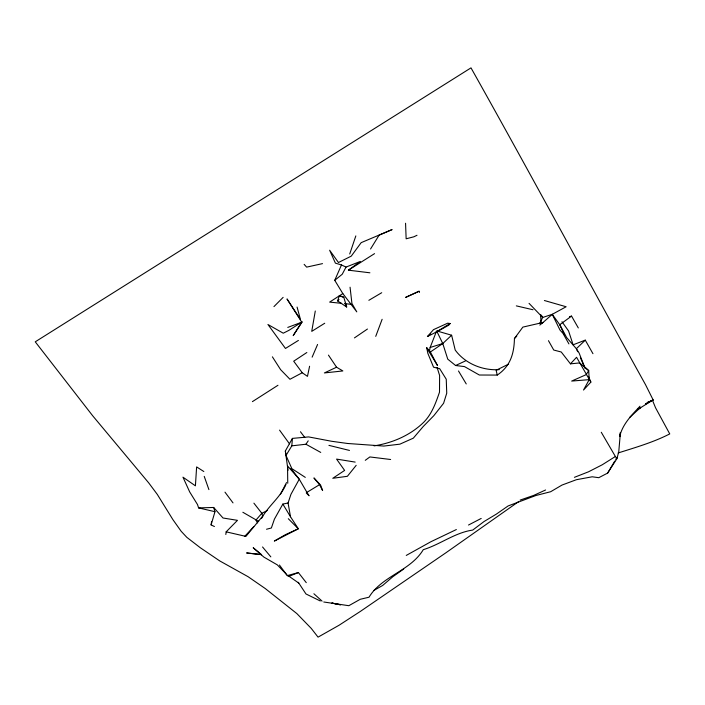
<?xml version="1.0" encoding="UTF-8"?>
<svg xmlns="http://www.w3.org/2000/svg" width="705" height="705" viewBox="0 0 705 705"><rect width="100%" height="100%" fill="white"/><g stroke="black" fill="none" stroke-linecap="round" stroke-linejoin="round"><path stroke-width="1.06" d="M544.392 300.515L566.141 306.754L552.253 314.324L543.097 322.441L522.846 327.111L514.438 338.532C514.104 353.654 510.42 366.248 497.245 375.078L479.338 375.016L464.48 366.591L455.606 365.516L447.754 359.153L442.766 343.538L436.633 330.883L451.623 335.219L455.201 350.032C465.062 363.648 482.828 370.786 499.281 369.623M305.3 477.373L291.835 468.622L286.01 455.474L291.817 445.851L292.416 438.395L308.631 436.915L331.544 441.26L347.574 443.48L383.82 446.062L399.867 444.168L413.315 438.166L423.229 426.507L433.822 415.677L443.586 403.278L446.741 393.196L446.247 379.219L439.682 368.68L433.549 367.182L427.873 353.434L426.701 347.847L430.385 351.998L437.417 365.393L426.701 347.847L430.385 351.998L442.766 343.538L451.623 335.219M225.82 534.487L226.155 531.843L237.47 520.343L223.009 517.999L213.668 507.468L198.59 507.891L197.515 504.577L189.698 491.949L182.965 477.179L195.408 485.833L196.625 466.913L203.824 471.513M214.417 526.538L211.103 524.899L211.588 521.63M315.285 310.993L311.733 331.368L324.723 323.251M429.512 350.782L430.147 347.477L436.254 331.861M309.592 366.248L307.468 376.364L302.251 372.751L293.694 361.198L306.842 352.518M323.771 602L348.825 605.701L360.246 599.285L369.015 597.214C381.995 575.791 410.231 571.253 423.282 549.68C440.343 544.419 454.954 532.61 472.729 530.072L484.079 521.506L496.311 514.139L508.129 505.943L535.818 495.527L550.649 491.729L562.008 485.058L576.346 479.726L592.191 476.791L598.774 477.69L607.639 473.09L616.919 458.664L618.77 451.693L620.409 432.5L619.695 436.606C622.374 424.41 631.759 414.989 640.017 406.186M652.381 400.07L655.562 407.807L669.75 433.91C653.376 442.326 635.646 447.411 618.17 452.954M211.103 524.899L214.972 511.698L213.668 507.468M288.301 518.704L298.321 528.785L285.472 534.628L274.342 541.079L298.321 528.785L290.513 516.774L288.063 502.991L290.945 494.328L299.264 479.215L290.927 468.376M349.715 253.994L355.831 235.919M337.58 300.912L339.378 295.598L343.776 297.228L346.684 307.01L337.58 300.912L339.017 299.528M375.73 336.364L382.128 319.294M312.13 357.162L317.576 344.472M350.059 287.199L351.936 303.511L356.792 311.866L342.815 293.571L334.743 280.317L341.484 264.948L346.04 267.072L360.361 261.432L348.411 270.174L369.896 272.8M261.599 518.325C268.2 505.952 280.379 497.492 285.939 484.441M539.863 323.119L542.665 317.47L552.253 314.324L559.752 324.714L566.653 337.554L576.355 348.719L579.122 353.055L585.212 368.653M280.361 494.469L286.512 482.572M346.04 267.072L342.233 274.254L334.743 280.317M580.374 357.726L584.401 366.732L588.71 370.627L589.221 379.642L583.511 390.041L590.878 382.101L588.446 376.338M288.019 470.305L285.349 450.997L292.416 438.395M288.063 502.991L282.846 504.084L274.421 519.127L271.363 528.001L266.516 529.243M645.577 404.036L653.121 399.876L645.524 384.692C587.071 279.233 530.081 172.981 470.993 67.865L35.25 341.819L92.69 415.783L148.729 482.907L157.294 494.399L172.936 519.682L181.185 531.306L186.834 537.351L200.317 547.75L219.74 560.916L248.098 576.708L265.265 588.552L296.849 613.579L311.24 628.393L318.052 637.135L339.123 625.212L360.511 611.314L445.824 552.843L518.492 501.713M607.657 473.073L614.725 461.14M615.809 459.308L616.901 457.474M370.548 248.988L379.123 235.135L392.112 229.574L361.18 242.652L351.24 256.144L338.453 262.516L329.632 250.222L335.413 263.15L341.484 264.948M297.078 307.08L300.418 319.347L286.997 298.946L301.766 322.194L293.201 335.598L302.216 321.788L288.944 330.337L283.251 333.201L267.935 324.494L285.463 348.455L298.4 340.436M291.817 445.851L305.935 444.229L308.208 440.845M356.184 465.344L347.38 476.298L332.778 478.281L344.622 470.42L336.567 459.096L355.17 462.092M262.463 516.413L245.895 536.399L226.155 531.843M448.406 324.15L450.098 323.516L435.055 332.698L427.45 336.505L433.478 329.658L447.657 323.19L450.098 323.516L448.838 325.12L435.355 332.689M548.472 340.691L553.742 350.041L561.259 352.007L570.46 363.851L576.558 357.276L590.878 382.101M244.609 536.479L253.756 526.635M514.438 338.532L516.747 336.188M273.954 306.605L283.128 297.369M592.958 353.69L585.265 340.145L576.355 348.719L577.695 351.716M629.495 417.571L640.634 407.464L638.025 409.217M539.818 325.084L543.097 322.441L541.246 323.243M365.269 460.321L369.869 456.946L390.623 459.501M578.312 327.94L571.552 316.104L559.752 324.714L564.608 334.998M427.45 336.505L430.79 334.082M403.718 569.014L392.8 576.743L382.674 585.458L373.8 590.473M354.448 337.898L367.455 329.032M277.973 385.274L252.416 401.63M638.034 409.323L653.121 399.876L645.665 403.877M342.815 293.571L329.632 302.11L341.625 303.335M374.558 253.633L348.411 270.174M616.919 458.664L615.386 456.496L602.193 464.807L588.508 471.804L574.408 477.329M381.722 292.716L368.847 300.312M306.243 492.945L309.072 495.765L306.931 492.346L319.532 484.67L322.608 490.53L320.563 485.031L313.928 477.937L319.532 484.67M406.256 555.425L430.834 541.766L456.364 529.543M302.251 372.751L289.958 379.272L280.616 369.658L272.394 356.836M468.508 525.031L481.198 518.439M267.486 510.402L261.828 513.293L255.889 520.167L257.651 522.907M508.587 364.124L496.135 370.266L497.245 375.078M417.007 235.285L413.817 236.81L406.142 238.801L405.56 223.247M336.558 367.217L324.379 372.936L342.877 370.945L336.558 367.217L328.451 355.117M455.606 365.516L465.538 360.881M418.955 291.262L405.631 297.395L419.034 291.306L419.519 292.011L419.034 291.306M545.582 489.993L533.667 495.412L520.096 500.109M279.444 565.022L287.279 575.624L289.05 576.293L298.382 572.566L306.278 582.656M585.265 340.145L573.103 344.807L568.582 330.98L561.973 321.718M287.772 327.42L301.766 322.194M430.147 347.477L442.766 343.538M287.279 575.624L298.382 572.566M569.481 316.66L571.552 316.104M322.502 263.626L306.64 267.125L304.137 264.349M374.073 445.868C392.544 442.987 410.38 435.311 423.855 422.136C431.989 413.809 435.752 402.916 439.506 392.174L439.612 375.474L437.082 367.42M570.46 363.851L579.598 362.925L588.71 370.627L586.181 374.655L571.667 381.07L589.221 379.642M344.895 303.67L351.434 304.331M261.555 554.641L246.759 552.967L261.555 554.641L253.183 547.732L263.882 557.091L277.321 564.881L286.803 574.707M332.073 603.11L340.55 604.811L331.94 603.048M516.324 305.873L532.998 309.751M198.59 507.891L214.972 511.698M328.927 445.366L349.486 450.433M341.899 296.752L343.776 297.228M652.398 400.07L652.909 400.246M258.664 521.392L242.846 512.262M339.378 295.598L341.061 296.364M320.281 600.977L305.979 593.971L298.277 582.304M320.74 452.425L305.935 444.229M289.05 576.293L298.805 583.105M313.901 593.751L322.079 601.136M529.041 303.344L542.665 317.47L541.37 315.161M289.517 443.859L279.559 430.129M262.542 546.974L270.835 556.871M253.897 503.159L261.828 513.293L262.727 516.28M300.453 431.751L304.763 437.452M224.983 492.152L233.011 502.894M282.846 504.084L290.513 516.774M458.506 370.997L466.252 383.943M615.386 456.496L601.277 432.262M306.931 492.346L299.264 479.215L287.543 465.979L287.746 483.26M568.917 343.908L563.004 333.403L559.981 330.028L552.253 314.324M344.948 303.282L346.684 307.01M204.238 476.386L208.909 489.614M285.349 450.997L286.01 455.474M540.568 314.677L541.052 322.079M651.253 400.916L647.26 402.555L651.244 400.916"/></g></svg>
